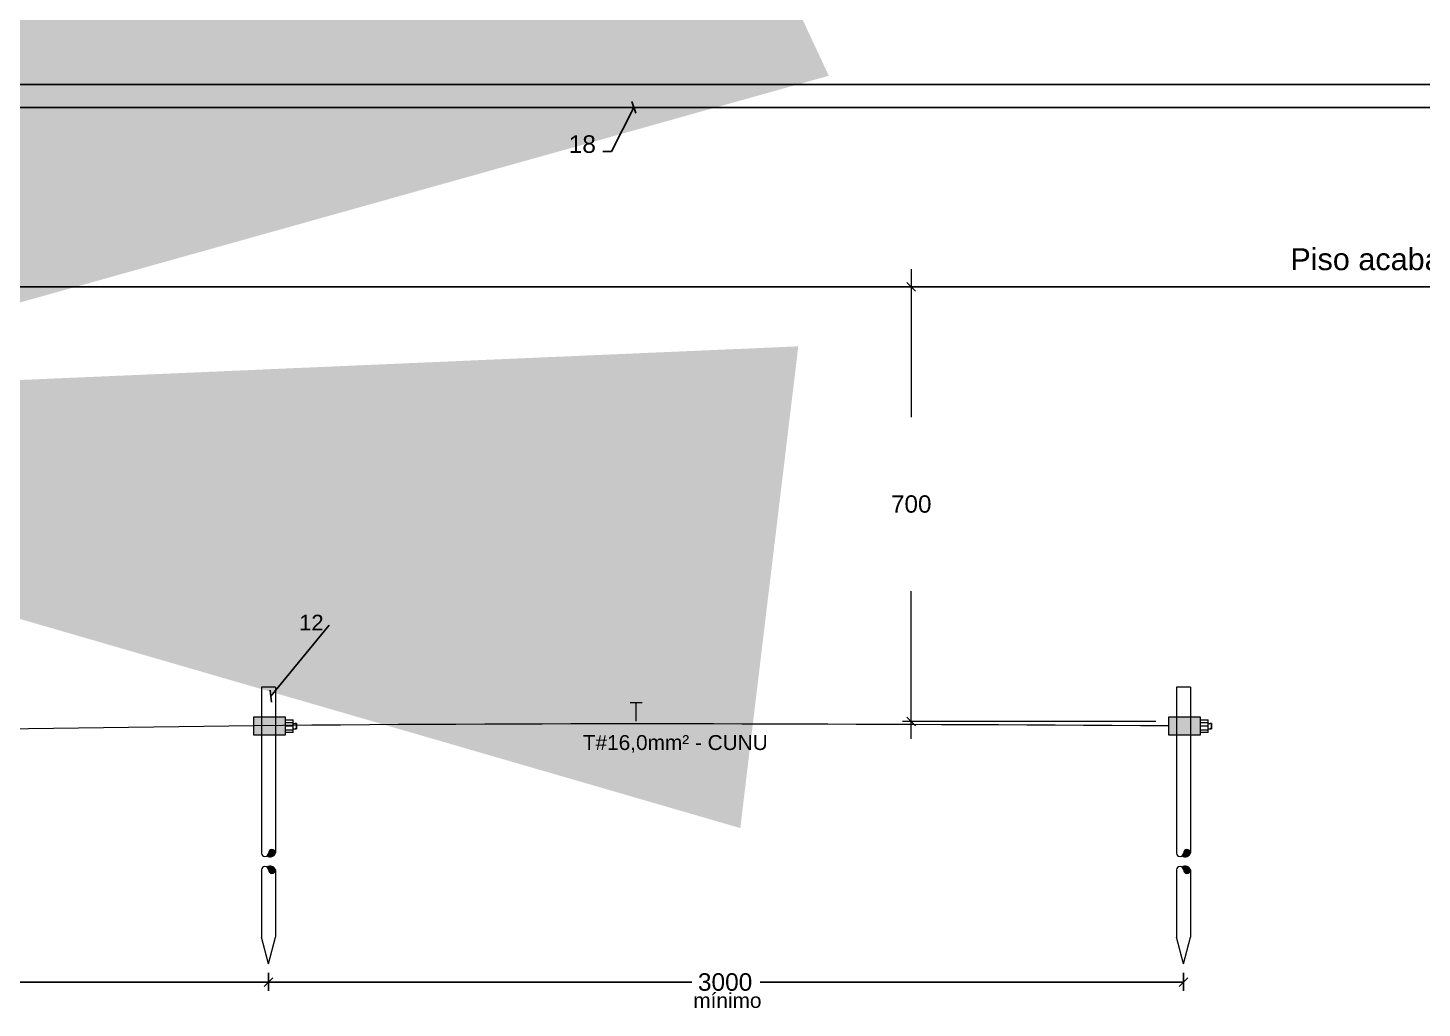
# Model space of a CAD drawing. Header units: inches. Extents: x -3 to 923, y -103 to 154.
# Drawn here: x 258.472 to 260.077, y -89.994 to -88.865 of the extents above; entities that cross this region are included whole.
import ezdxf
from ezdxf.enums import TextEntityAlignment as Align

# ---------------------------------------------------------------- set-up
doc = ezdxf.new("R2010")
doc.units = ezdxf.units.IN
doc.header["$LTSCALE"] = 10
doc.header["$MEASUREMENT"] = 0
doc.linetypes.add('HIDDEN', pattern=[0.375, 0.25, -0.125])
for name, color, linetype in [('Alvenaria', 8, 'Continuous'), ('Cotas', 1, 'Continuous'), ('DETALHES', 6, 'Continuous'), ('DI-Textos_do_diagrama', 7, 'Continuous'), ('PARA-RAIOS', 240, 'Continuous'), ('QUADROS_E_CAIXAS', 240, 'Continuous'), ('TXT', 7, 'Continuous')]:
    doc.layers.add(name, color=color, linetype=linetype)
doc.styles.add('Arial', font='arial.ttf')
doc.dimstyles.new('10', dxfattribs={"dimtxt": 0.02, "dimasz": 0.01, "dimexe": 0.01, "dimexo": 0.01, "dimgap": 0.09, "dimtad": 0, "dimtih": 1, "dimtoh": 1, "dimdec": 0, "dimlfac": 1000, "dimzin": 0, "dimdsep": 46, "dimtxsty": 'Arial', "dimblk": 'OBLIQUE', "dimcen": 0, "dimdle": 0.02, "dimclrt": 7, "dimadec": 0, "dimazin": 0, "dimtfac": 1, "dimtdec": 0, "dimtofl": 0, "dimtmove": 0, "dimatfit": 3, "dimldrblk": 'OBLIQUE', "dimfxl": 0, "dimtolj": 1, "dimtzin": 0, "dimarcsym": 0})
doc.dimstyles.get("Standard").update_dxf_attribs({"dimtxt": 0.18, "dimasz": 0.18, "dimexe": 0.18, "dimexo": 0.0625, "dimgap": 0.09, "dimtad": 0, "dimtih": 1, "dimtoh": 1, "dimdec": 4, "dimzin": 0, "dimdsep": 46, "dimtxsty": 'Standard', "dimcen": 0.09, "dimadec": 0, "dimazin": 0, "dimtfac": 1, "dimtdec": 4, "dimtofl": 0, "dimtmove": 0, "dimatfit": 3, "dimfxl": 0, "dimtolj": 1, "dimtzin": 0, "dimarcsym": 0})

# ---------------------------------------------------------------- blocks, each defined once
blk = doc.blocks.new('_Oblique')
at = {"color": 0, "linetype": 'ByBlock', "lineweight": -2}
blk.add_line((-0.5, -0.5), (0.5, 0.5), dxfattribs=at)

msp = doc.modelspace()

# ---------------------------------------------------------------- hatches: boundary and pattern name
at = {"layer": 'DETALHES', "linetype": 'Continuous', "lineweight": 0}
for points in [[(258.732, -89.6586), (258.7681, -89.6586), (258.7681, -89.6798), (258.732, -89.6798)], [(259.7857, -89.6586), (259.8218, -89.6586), (259.8218, -89.6798), (259.7857, -89.6798)], [(258.7489, -89.8156, -0.984252), (258.757, -89.8156, -0.50056), (258.7473, -89.8188, 0.227327)], [(259.8026, -89.8156, -0.984252), (259.8107, -89.8156, -0.50056), (259.801, -89.8188, 0.227327)], [(258.7489, -89.835, 0.227327), (258.7473, -89.8319, -0.50056), (258.757, -89.835, -0.984252)], [(259.8026, -89.835, 0.227327), (259.801, -89.8319, -0.50056), (259.8107, -89.835, -0.984252)]]:
    msp.add_hatch(color=240, dxfattribs=at).paths.add_polyline_path(points)

# ---------------------------------------------------------------- linework, layer by layer
at = {"layer": 'Alvenaria'}
msp.add_line((261.5445, -89.1632), (257.0155, -89.1632), dxfattribs=at)
at = {"layer": 'Cotas', "linetype": 'Continuous', "lineweight": 0}
for p, q in [((259.4891, -89.1432), (259.4891, -89.3135)), ((259.7142, -89.1632), (259.4791, -89.1632)), ((259.4891, -89.6842), (259.4891, -89.5139)), ((259.7706, -89.6642), (259.4791, -89.6642))]:
    msp.add_line(p, q, dxfattribs=at)
at = {"layer": 'DETALHES', "color": 240, "linetype": 'Continuous', "lineweight": 0}
for p, q in [((258.7408, -89.6246), (258.7408, -89.8156)), ((258.757, -89.6246), (258.7408, -89.6246)), ((258.757, -89.6246), (258.757, -89.8156)), ((259.7945, -89.6246), (259.7945, -89.8156)), ((259.8107, -89.6246), (259.7945, -89.6246)), ((259.8107, -89.6246), (259.8107, -89.8156)), ((259.1791, -89.6425), (259.1655, -89.6425)), ((259.1724, -89.6639), (259.1724, -89.6425)), ((258.7681, -89.6622), (258.7719, -89.6622)), ((258.7681, -89.6651), (258.7774, -89.6651)), ((258.7704, -89.6622), (258.7775, -89.6622)), ((258.7719, -89.6622), (258.7725, -89.6622)), ((258.7774, -89.6663), (258.7775, -89.6663)), ((258.7775, -89.6767), (258.7775, -89.6622)), ((258.7775, -89.6663), (258.781, -89.6663)), ((258.781, -89.6663), (258.7798, -89.6663)), ((258.781, -89.6726), (258.781, -89.6663)), ((258.781, -89.6663), (258.781, -89.6726)), ((259.8218, -89.6622), (259.8255, -89.6622)), ((259.8218, -89.6651), (259.8311, -89.6651)), ((259.8241, -89.6622), (259.8311, -89.6622)), ((259.8255, -89.6622), (259.8262, -89.6622)), ((259.8311, -89.6767), (259.8311, -89.6622)), ((259.8311, -89.6663), (259.8312, -89.6663)), ((259.8312, -89.6663), (259.8347, -89.6663)), ((259.8347, -89.6663), (259.8335, -89.6663)), ((259.8347, -89.6726), (259.8347, -89.6663)), ((259.8347, -89.6663), (259.8347, -89.6726)), ((258.7681, -89.6692), (258.7774, -89.6692)), ((258.7681, -89.6737), (258.7774, -89.6737)), ((258.7725, -89.6767), (258.7681, -89.6767)), ((258.7775, -89.6767), (258.7728, -89.6767)), ((258.7774, -89.6726), (258.7775, -89.6726)), ((258.7775, -89.6726), (258.781, -89.6726)), ((258.781, -89.6726), (258.7798, -89.6726)), ((259.8218, -89.6692), (259.8311, -89.6692)), ((259.8218, -89.6737), (259.8311, -89.6737)), ((259.8262, -89.6767), (259.8218, -89.6767)), ((259.8311, -89.6767), (259.8265, -89.6767)), ((259.8311, -89.6726), (259.8312, -89.6726)), ((259.8312, -89.6726), (259.8347, -89.6726)), ((259.8347, -89.6726), (259.8335, -89.6726)), ((258.7408, -89.835), (258.7408, -89.9124)), ((258.757, -89.835), (258.757, -89.9124)), ((259.7945, -89.835), (259.7945, -89.9124)), ((259.8107, -89.835), (259.8107, -89.9124)), ((258.7489, -89.9434), (258.7408, -89.9124)), ((258.7489, -89.9434), (258.757, -89.9124)), ((259.8026, -89.9434), (259.7945, -89.9124)), ((259.8026, -89.9434), (259.8107, -89.9124))]:
    msp.add_line(p, q, dxfattribs=at)
for points in [[(258.732, -89.6586), (258.7681, -89.6586), (258.7681, -89.6798), (258.732, -89.6798)], [(259.7857, -89.6586), (259.8218, -89.6586), (259.8218, -89.6798), (259.7857, -89.6798)]]:
    msp.add_lwpolyline(points, close=True, dxfattribs=at)
for centre, radius, start, end in [((258.7529, -89.8157), 0.00404, 0.9094, 179.0906), ((259.8066, -89.8157), 0.00404, 0.9094, 179.0906), ((258.7449, -89.8156), 0.00404, 180.9094, 359.0906), ((258.751, -89.8136), 0.00632, 234.784, 341.1468), ((259.7986, -89.8156), 0.00404, 180.9094, 359.0906), ((259.8047, -89.8136), 0.00632, 234.784, 341.1468), ((258.7449, -89.8351), 0.00404, 0.9094, 179.0906), ((258.751, -89.8371), 0.00632, 18.8532, 125.216), ((258.7529, -89.835), 0.00404, 180.9094, 359.0906), ((259.7986, -89.8351), 0.00404, 0.9094, 179.0906), ((259.8047, -89.8371), 0.00632, 18.8532, 125.216), ((259.8066, -89.835), 0.00404, 180.9094, 359.0906)]:
    msp.add_arc(centre, radius, start, end, dxfattribs=at)
msp.add_spline([(259.7857, -89.6692), (258.732, -89.6692), (257.8245, -89.6692), (257.8097, -89.6692), (257.7909, -89.6692), (257.8003, -89.6313), (257.8298, -89.3525), (257.8096, -89.2963), (257.7461, -89.2713), (257.6413, -89.3062)], degree=3, dxfattribs=at)
at = {"layer": 'QUADROS_E_CAIXAS', "color": 7, "linetype": 'HIDDEN'}
for p, q in [((257.844, -88.9302), (260.5799, -88.9302)), ((257.844, -88.9566), (260.5799, -88.9566))]:
    msp.add_line(p, q, dxfattribs=at)
at = {"layer": 'TXT'}
for p, q in [((258.7489, -89.9535), (258.7489, -89.9745)), ((258.7489, -89.9535), (258.7489, -89.9745)), ((259.8026, -89.9535), (259.8026, -89.9745)), ((258.7489, -89.9644), (258.226, -89.9644)), ((258.7489, -89.9644), (259.2364, -89.9644)), ((259.8026, -89.9644), (259.3151, -89.9644))]:
    msp.add_line(p, q, dxfattribs=at)

# ---------------------------------------------------------------- block references
at = {"layer": 'Cotas', "linetype": 'Continuous', "lineweight": 0, "xscale": 0.01, "yscale": 0.01, "zscale": 0.01}
for p, rotation in [((259.4891, -89.1632), 90), ((259.4891, -89.6642), 270)]:
    msp.add_blockref('_Oblique', p, dxfattribs=dict(at, rotation=rotation))
at = {"layer": 'TXT', "xscale": 0.0100869565217323, "yscale": 0.0100869565217323, "zscale": 0.0100869565217323, "rotation": 180}
msp.add_blockref('_Oblique', (258.7489, -89.9644), dxfattribs=at)
at = {"layer": 'TXT', "xscale": 0.0100869565217323, "yscale": 0.0100869565217323, "zscale": 0.0100869565217323}
for p in [(258.7489, -89.9644), (259.8026, -89.9644)]:
    msp.add_blockref('_Oblique', p, dxfattribs=at)

# ---------------------------------------------------------------- texts
at = {"layer": 'Cotas', "color": 7, "linetype": 'Continuous', "lineweight": 0, "style": 'Arial'}
for s, insert, char_height, attachment_point in [('18', (259.126, -89.0093), 0.02017, 9), ('700', (259.4891, -89.4137), 0.02, 5)]:
    msp.add_mtext(s, dxfattribs=dict(at, insert=insert, char_height=char_height, attachment_point=attachment_point))
at = {"layer": 'Cotas', "color": 7, "linetype": 'Continuous', "insert": (258.8124, -89.5502), "char_height": 0.01816, "attachment_point": 6, "style": 'Arial'}
msp.add_mtext('12', dxfattribs=at)
at = {"layer": 'DI-Textos_do_diagrama', "linetype": 'Continuous', "style": 'Arial'}
for s, height, p in [('T#16,0mm² - CUNU', 0.017148, (259.1109, -89.7021)), ('mínimo', 0.01715, (259.2381, -89.9992))]:
    msp.add_text(s, height=height, dxfattribs=at).set_placement(p, align=Align.BOTTOM_LEFT)
at = {"layer": 'QUADROS_E_CAIXAS', "insert": (260.1391, -89.1317), "char_height": 0.025217, "attachment_point": 6, "style": 'Arial'}
msp.add_mtext('\\A1;\\C7;Piso acabado', dxfattribs=at)
at = {"layer": 'TXT', "style": 'Arial'}
msp.add_text('3000', height=0.02017, dxfattribs=at).set_placement((259.2434, -89.9743))

# ---------------------------------------------------------------- leaders
at = {"layer": 'Cotas', "linetype": 'Continuous', "lineweight": 0}
msp.add_leader([(259.1697, -88.9566), (259.1439, -89.0076), (259.1339, -89.0076)], dimstyle='10', dxfattribs=at)
at = {"layer": 'Cotas', "linetype": 'Continuous'}
msp.add_leader([(258.7516, -89.6349), (258.8187, -89.5532)], dimstyle='10', dxfattribs=at)
at = {"layer": 'PARA-RAIOS', "color": 5}
for points in [[(257.6836, -89.269), (257.7465, -89.2249)], [(257.7353, -89.3854), (257.7739, -89.3674)], [(257.6378, -89.3064), (257.7783, -89.3233)]]:
    msp.add_leader(points, dimstyle='Standard', override={"dimtxt": 1.7, "dimasz": 1.7, "dimexe": 1, "dimexo": 1, "dimgap": 0, "dimtad": 1, "dimtih": 0, "dimtoh": 0, "dimdec": 0, "dimzin": 8, "dimcen": 1, "dimclrd": 5, "dimclre": 5, "dimclrt": 7, "dimtdec": 0, "dimtofl": 1, "dimatfit": 3}, dxfattribs=at)

doc.saveas('drawing.dxf')
